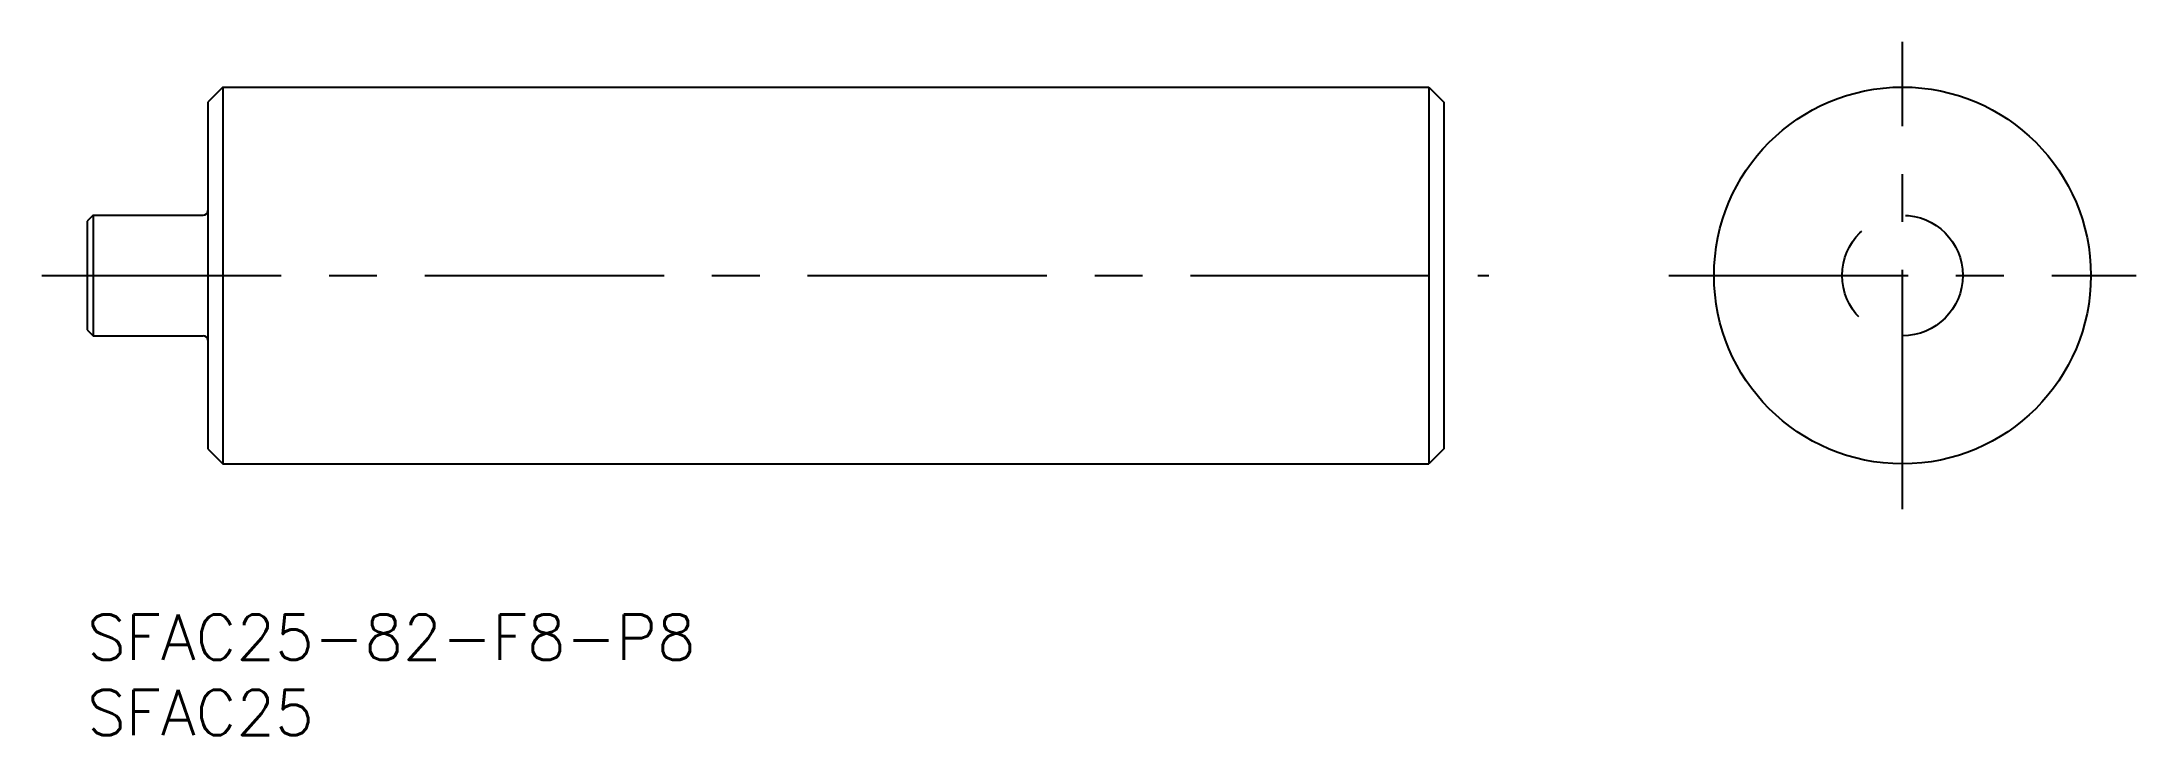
# Model space of a CAD drawing. Extents: x -3 to 136, y -8 to 38.
import ezdxf

# ---------------------------------------------------------------- set-up
doc = ezdxf.new("R2010")
doc.units = 0
doc.header["$LTSCALE"] = 0.5
doc.linetypes.add('CENTER', pattern=[50.8, 31.75, -6.35, 6.35, -6.35])
doc.linetypes.add('DASHED', pattern=[19.05, 12.7, -6.35])
for name, color, linetype in [('MSM_CENTER', 1, 'CENTER'), ('MSM_CONTINUOUS', 7, 'CONTINUOUS'), ('MSM_DASHED', 4, 'DASHED'), ('MSM_PART_NUMBER', 7, 'CONTINUOUS')]:
    doc.layers.add(name, color=color, linetype=linetype)
doc.styles.get("Standard").update_dxf_attribs({"font": 'txt.shx', "height": 3, "bigfont": 'bigfont.shx'})

# ---------------------------------------------------------------- blocks, each defined once
blk = doc.blocks.new('*U4')
at = {"layer": 'MSM_PART_NUMBER'}
blk.add_text('SFAC25-82-F8-P8', height=3, dxfattribs=at).set_placement((0, -3))
blk = doc.blocks.new('*U5')
at = {"layer": 'MSM_PART_NUMBER'}
blk.add_text('SFAC25', height=3, dxfattribs=at).set_placement((0, -8))

msp = doc.modelspace()

# ---------------------------------------------------------------- linework, layer by layer
at = {"layer": 'MSM_CENTER'}
for p, q in [((120.43, 7), (120.43, 38)), ((-3, 22.5), (93, 22.5)), ((104.93, 22.5), (135.93, 22.5))]:
    msp.add_line(p, q, dxfattribs=at)
at = {"layer": 'MSM_CONTINUOUS'}
for p, q in [((9, 35), (8, 34)), ((9, 35), (89, 35)), ((9, 35), (9, 10)), ((89, 35), (90, 34)), ((89, 35), (89, 10)), ((8, 34), (8, 11)), ((90, 34), (90, 11)), ((0.4, 26.5), (0, 26.1)), ((0.4, 26.5), (0.4, 18.5)), ((0.4, 26.5), (7.7, 26.5)), ((0, 26.1), (0, 18.9)), ((0, 18.9), (0.4, 18.5)), ((0.4, 18.5), (7.7, 18.5)), ((8, 11), (9, 10)), ((9, 10), (89, 10)), ((90, 11), (89, 10))]:
    msp.add_line(p, q, dxfattribs=at)
msp.add_circle((120.43, 22.5), 12.5, dxfattribs=at)
for centre, start, end in [((7.7, 26.8), 270, 0), ((7.7, 18.2), 0, 90)]:
    msp.add_arc(centre, 0.3, start, end, dxfattribs=at)
at = {"layer": 'MSM_DASHED'}
msp.add_circle((120.43, 22.5), 4, dxfattribs=at)

# ---------------------------------------------------------------- block references
at = {"layer": 'MSM_CONTINUOUS'}
for name in ['*U4', '*U5']:
    msp.add_blockref(name, (0, 0), dxfattribs=at)

doc.saveas('drawing.dxf')
